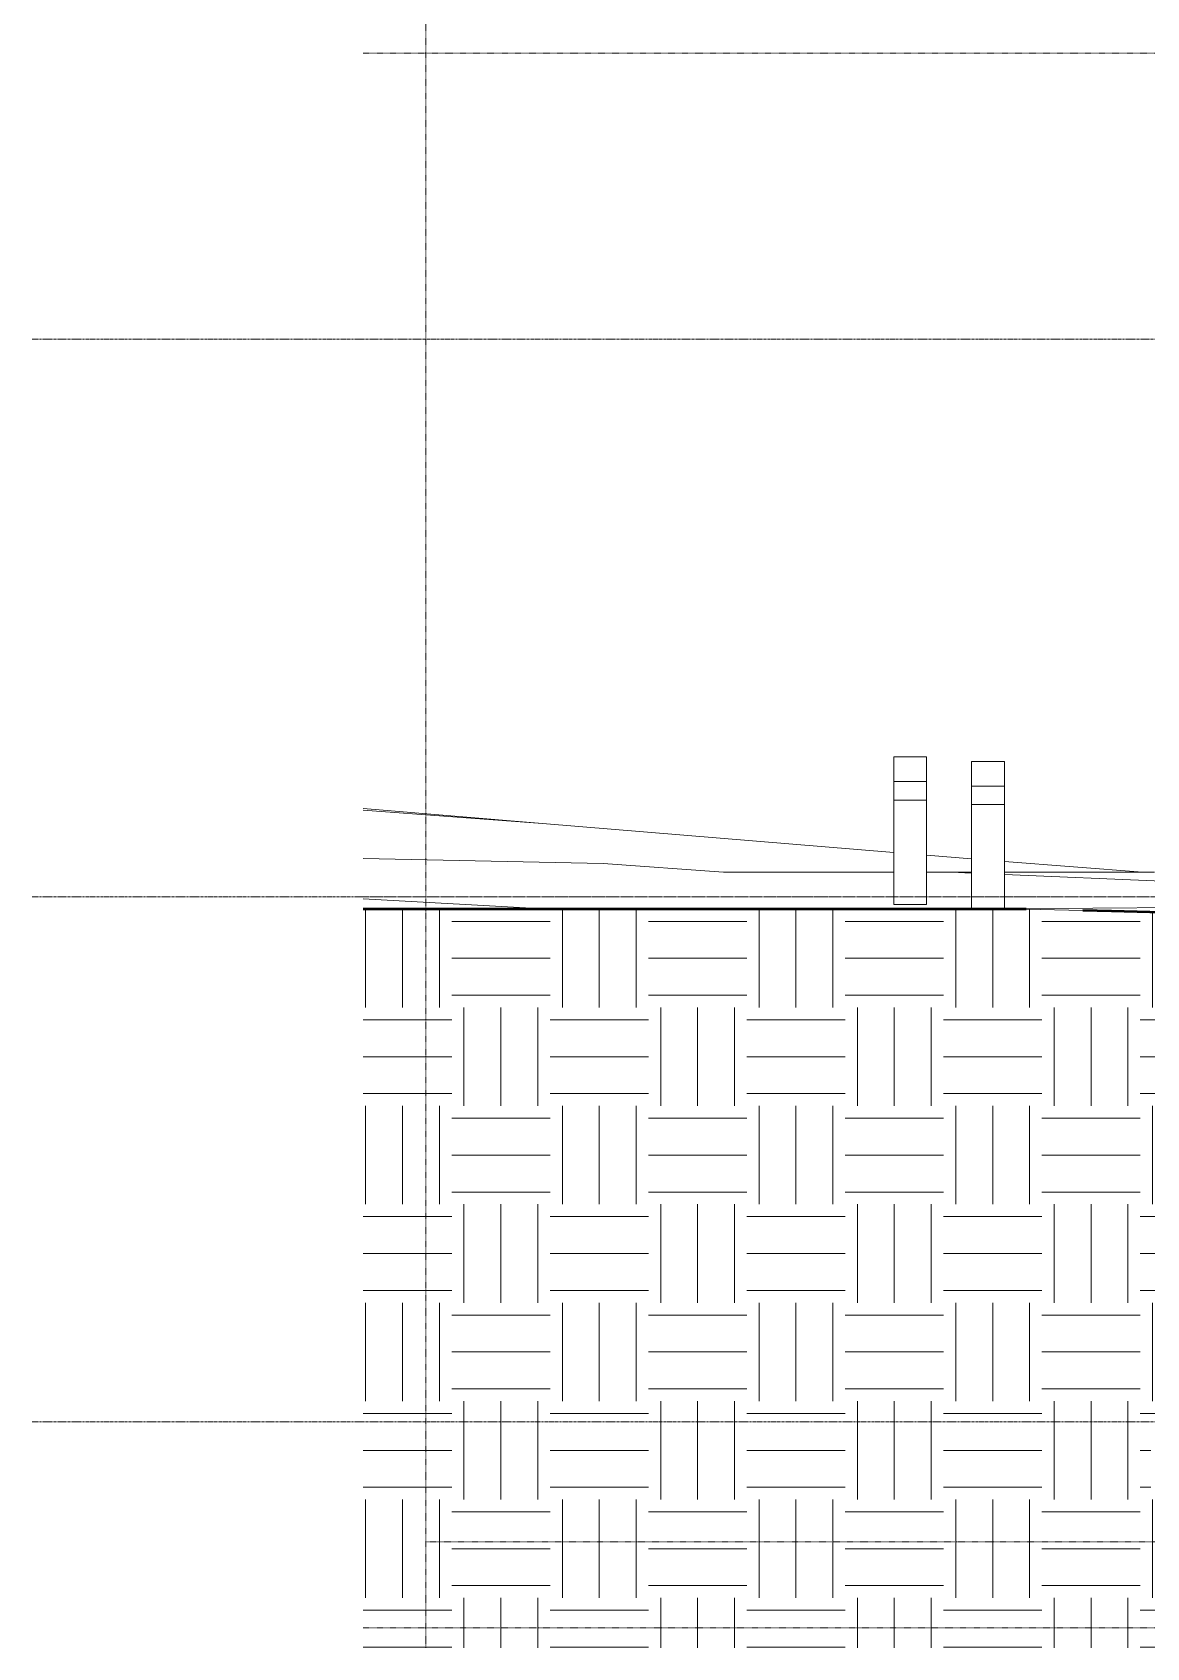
# Model space of a CAD drawing. Header units: inches. Extents: x 9610 to 15331, y -316 to 681.
# Drawn here: x 9610.2 to 9882.2, y -183.1 to 210.9 of the extents above; entities that cross this region are included whole.
import ezdxf

# ---------------------------------------------------------------- set-up
doc = ezdxf.new("R2010")
doc.units = ezdxf.units.IN
doc.header["$MEASUREMENT"] = 0
doc.linetypes.add('Aligning Line 1_8_', pattern=[0.25, 0.125, -0.125])
doc.linetypes.add('Grid Line 1_2_', pattern=[0.875, 0.5, -0.125, 0.125, -0.125])
for name, color, linetype, lineweight in [('0-1', 7, 'Continuous', 5), ('A-FLOR-LEVL-1', 51, 'Grid Line 1_2_', 9), ('C-TOPO', 7, 'Continuous', 9), ('C-TOPO-1', 7, 'Continuous', 50), ('C-TOPO-2', 55, 'Continuous', 9), ('E-LITE-EQPM-1', 55, 'Continuous', 9), ('G-ANNO-SYMB', 111, 'Aligning Line 1_8_', 9)]:
    doc.layers.add(name, color=color, linetype=linetype, lineweight=lineweight)
pattern_1 = [(0, (11008.554, 72), (24, 24), [24, -24]), (0, (11008.554, 81), (24, 24), [24, -24]), (0, (11008.554, 90), (24, 24), [24, -24]), (90, (11011.554, 93), (-24, 24), [24, -24]), (90, (11020.554, 93), (-24, 24), [24, -24]), (90, (11029.554, 93), (-24, 24), [24, -24])]

# ---------------------------------------------------------------- blocks, each defined once
blk = doc.blocks.new('CTR  - Topography_rvt-1-BUILDING SECTION - EAST_WEST - LOOKING SOUTH2')
at = {"layer": 'C-TOPO'}
h = blk.add_hatch(dxfattribs=at)
h.set_pattern_fill('FP_12', color=256, style=0, pattern_type=2)
h.set_pattern_definition(pattern_1)
h.paths.add_polyline_path([(9792.72, -183.11), (9792.72, -3), (9690.98, -3), (9690.98, -183.11)], flags=0)
h = blk.add_hatch(dxfattribs=at)
h.set_pattern_fill('FP_12', color=256, style=0, pattern_type=2)
h.set_pattern_definition(pattern_1)
h.paths.add_polyline_path([(9832.97, -183.11), (9840.74, -183.11), (9840.74, -3), (9792.72, -3), (9792.72, -183.11), (9825.33, -183.11)], flags=0)
h = blk.add_hatch(dxfattribs=at)
h.set_pattern_fill('FP_12', color=256, style=0, pattern_type=2)
h.set_pattern_definition(pattern_1)
h.paths.add_polyline_path([(9849.95, -183.11), (9895.19, -183.11), (9895.19, -146), (9883.19, -146), (9883.19, -134), (9889.19, -134), (9889.19, -17), (9891.19, -17), (9891.19, -6.25), (9895.19, -6.18), (9895.19, -4.01), (9852.77, -3), (9840.74, -3), (9840.74, -183.11), (9847.08, -183.11)], flags=0)
at = {"layer": 'C-TOPO-1'}
for p, q in [((9792.72, -3), (9690.98, -3)), ((9825.33, -3), (9792.72, -3)), ((9840.74, -3), (9825.33, -3)), ((9847.08, -3), (9840.74, -3)), ((9852.77, -3), (9847.08, -3)), ((9873.55, -3.5), (9866.55, -3.33)), ((9889.19, -3.87), (9873.55, -3.5))]:
    blk.add_line(p, q, dxfattribs=at)
at = {"layer": 'C-TOPO-2'}
for p, q in [((9690.98, 21.56), (9734.76, 17.93)), ((9734.76, 17.93), (9690.98, 21.17)), ((9690.98, 21.17), (9734.76, 17.93)), ((9820.42, 10.84), (9734.76, 17.93)), ((9820.42, 10.84), (9734.76, 17.93)), ((9749.57, 8.17), (9690.98, 9.35)), ((9749.57, 8.17), (9690.98, 9.35)), ((9778.88, 6), (9749.57, 8.17)), ((9749.57, 8.17), (9778.88, 6)), ((9839.42, 9.27), (9828.42, 10.18)), ((9839.42, 9.27), (9828.42, 10.18)), ((9881.13, 6), (9847.42, 8.61)), ((9820.42, 6), (9778.88, 6)), ((9820.42, 6), (9778.88, 6)), ((9834.64, 6), (9828.42, 6)), ((9834.64, 6), (9828.42, 6)), ((9839.42, 5.8), (9834.64, 6)), ((9839.42, 6), (9834.64, 6)), ((9834.64, 6), (9835.68, 6)), ((9839.42, 5.8), (9834.64, 6)), ((9884.03, 6), (9847.42, 6)), ((9885.96, 3.87), (9847.42, 5.47)), ((9885.96, 3.87), (9847.42, 5.47)), ((9690.98, -0.47), (9736.41, -3)), ((9736.41, -3), (9690.98, -0.47)), ((9690.98, -3), (9792.72, -3)), ((9825.33, -3), (9792.72, -3)), ((9840.74, -3), (9825.33, -3)), ((9826.02, -3), (9839.42, -2.92)), ((9847.08, -3), (9840.74, -3)), ((9847.08, -3), (9852.77, -3)), ((9847.42, -2.87), (9895.19, -2.57)), ((9852.77, -3), (9852.68, -3)), ((9873.55, -3.5), (9852.77, -3)), ((9873.55, -3.5), (9889.19, -3.87))]:
    blk.add_line(p, q, dxfattribs=at)
blk = doc.blocks.new('Pathway_Cooper_McGraw-Edison _BSC-BRC_Round - Pathway_Cooper_McGraw-Edison _BSC-BRC_Round-V49-BUILDING SECTION - EAST_WEST - LOOKING SOUTH2')
at = {"layer": 'E-LITE-EQPM-1'}
for p, q in [((9820.42, 34.13), (9820.42, 28.13)), ((9820.42, 34.13), (9824.42, 34.13)), ((9824.42, 34.13), (9828.42, 34.13)), ((9828.42, 28.13), (9828.42, 34.13)), ((9824.42, 28.13), (9820.42, 28.13)), ((9820.42, 28.13), (9820.42, 23.63)), ((9820.42, 28.13), (9824.42, 28.13)), ((9828.42, 28.13), (9824.42, 28.13)), ((9824.42, 28.13), (9828.42, 28.13)), ((9828.42, 23.63), (9828.42, 28.13)), ((9824.42, 23.63), (9820.42, 23.63)), ((9820.42, 23.63), (9820.42, -1.87)), ((9820.42, 23.63), (9824.42, 23.63)), ((9828.42, 23.63), (9824.42, 23.63)), ((9824.42, 23.63), (9828.42, 23.63)), ((9828.42, -1.87), (9828.42, 23.63)), ((9824.42, -1.87), (9820.42, -1.87)), ((9828.42, -1.87), (9824.42, -1.87))]:
    blk.add_line(p, q, dxfattribs=at)

msp = doc.modelspace()

# ---------------------------------------------------------------- linework, layer by layer
at = {"layer": 'A-FLOR-LEVL-1'}
for p, q in [((9610.24, 136), (12543.28, 136)), ((9610.24, 0), (12543.28, 0)), ((9610.24, -128), (12543.28, -128))]:
    msp.add_line(p, q, dxfattribs=at)
at = {"layer": 'G-ANNO-SYMB'}
for p, q in [((9706.24, 526.95), (9706.24, -157.31)), ((9706.24, 526.95), (9706.24, -183.11)), ((9690.98, 205.76), (12446.61, 205.76)), ((9690.98, 0), (12446.61, 0)), ((9706.24, -157.31), (12446.61, -157.31)), ((9690.98, -178.24), (12446.61, -178.24))]:
    msp.add_line(p, q, dxfattribs=at)

# ---------------------------------------------------------------- block references
at = {"layer": '0-1'}
msp.add_blockref('CTR  - Topography_rvt-1-BUILDING SECTION - EAST_WEST - LOOKING SOUTH2', (0, 0), dxfattribs=at)
at = {"layer": 'E-LITE-EQPM-1'}
for p in [(0, 0), (19, -1.1)]:
    msp.add_blockref('Pathway_Cooper_McGraw-Edison _BSC-BRC_Round - Pathway_Cooper_McGraw-Edison _BSC-BRC_Round-V49-BUILDING SECTION - EAST_WEST - LOOKING SOUTH2', p, dxfattribs=at)

doc.saveas('drawing.dxf')
